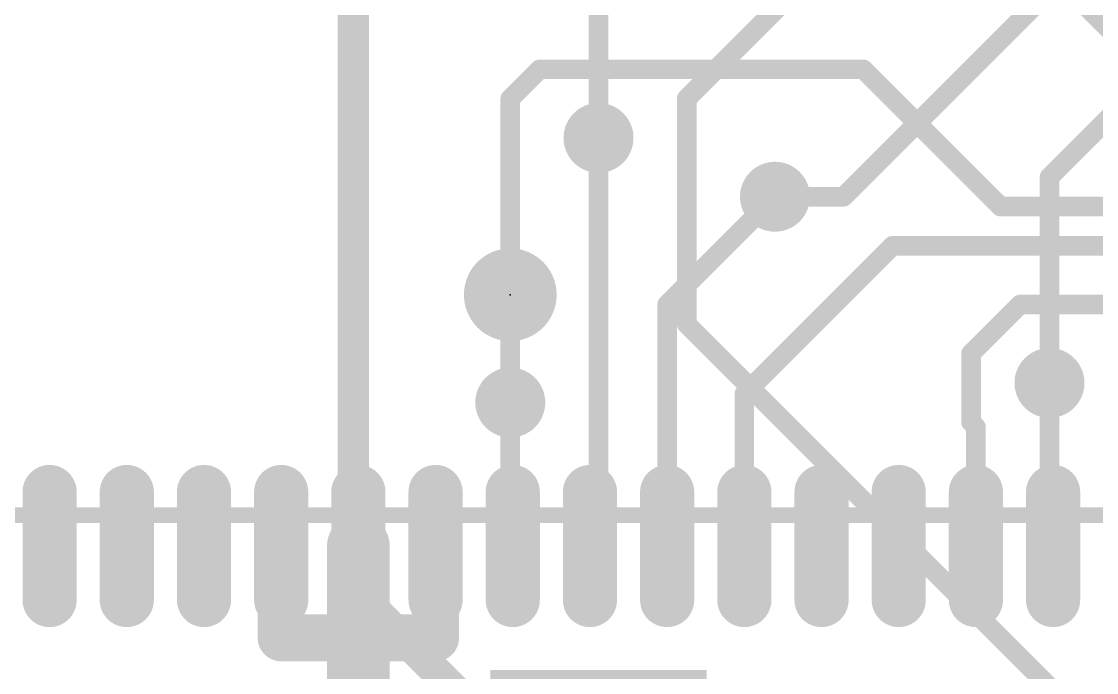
# Model space of a CAD drawing. Extents: x -21.4 to 69.1, y -5.3 to 64.3.
# Drawn here: x 11.83 to 25.76, y 15.81 to 24.24 of the extents above; entities that cross this region are included whole.
import ezdxf

# ---------------------------------------------------------------- set-up
doc = ezdxf.new("R2010")
doc.units = 0
for name, color, linetype in [('1', 12, 'CONTINUOUS'), ('16', 132, 'CONTINUOUS'), ('18', 110, 'CONTINUOUS'), ('24', 53, 'CONTINUOUS'), ('29', 253, 'CONTINUOUS'), ('30', 253, 'CONTINUOUS'), ('51', 253, 'CONTINUOUS')]:
    doc.layers.add(name, color=color, linetype=linetype)

# ---------------------------------------------------------------- blocks, each defined once
blk = doc.blocks.new('RECT')
blk.add_solid([(-0.5, -0.5), (0.5, -0.5), (-0.5, 0.5), (0.5, 0.5)])
blk = doc.blocks.new('PIE')
at = {"const_width": 0.5}
blk.add_lwpolyline([(0, -0.25, 1), (0, 0.25, 1), (0, -0.25)], format="xyb", dxfattribs=at)
blk = doc.blocks.new('RECT320000X96000R100')
at = {"const_width": 0.3}
blk.add_lwpolyline([(0.85, 0), (0.85, 0, 0.4142), (0.7, 0.15), (-0.7, 0.15, 0.4142), (-0.85, 0), (-0.85, 0, 0.4142), (-0.7, -0.15), (0.7, -0.15, 0.4142)], format="xyb", close=True, dxfattribs=at)
blk.add_solid([(-0.7254, -0.0254), (0.7254, -0.0254), (-0.7254, 0.0254), (0.7254, 0.0254)])
blk = doc.blocks.new('RECT336256X112256R100')
at = {"const_width": 0.3508}
blk.add_lwpolyline([(0.8754, 0), (0.8754, 0, 0.4142), (0.7, 0.1754), (-0.7, 0.1754, 0.4142), (-0.8754, 0), (-0.8754, 0, 0.4142), (-0.7, -0.1754), (0.7, -0.1754, 0.4142)], format="xyb", close=True, dxfattribs=at)
blk.add_solid([(-0.7254, -0.0254), (0.7254, -0.0254), (-0.7254, 0.0254), (0.7254, 0.0254)])
blk = doc.blocks.new('ROUNDV')
at = {"const_width": 0.5}
blk.add_lwpolyline([(0, -0.25, 1), (0, 0.25, 1), (0, -0.25)], format="xyb", dxfattribs=at)

msp = doc.modelspace()

# ---------------------------------------------------------------- linework, layer by layer
at = {"layer": '1'}
for points, const_width in [([(8.636, 41.529), (27.32, 22.845)], 0.4064), ([(18.161, 23.241), (18.542, 23.622)], 0.254), ([(18.542, 23.622), (22.733, 23.622)], 0.254), ([(22.733, 23.622), (24.511, 21.844)], 0.254), ([(18.161, 19.304), (18.161, 23.241)], 0.254), ([(19.304, 22.733), (19.304, 17.556)], 0.254), ([(20.193, 20.574), (21.59, 21.971)], 0.254), ([(24.511, 21.844), (28.702, 21.844)], 0.254), ([(23.114, 21.336), (21.193, 19.415)], 0.254), ([(28.448, 21.336), (23.114, 21.336)], 0.254), ([(20.193, 17.445), (20.193, 20.574)], 0.254), ([(24.13, 19.939), (24.765, 20.574)], 0.254), ([(24.765, 20.574), (28.321, 20.574)], 0.254), ([(24.13, 19.05), (24.13, 19.939)], 0.254), ([(25.146, 17.492), (25.146, 19.558)], 0.254), ([(21.193, 19.415), (21.193, 17.445)], 0.254), ([(18.161, 17.413), (18.161, 19.304)], 0.254), ([(24.193, 18.987), (24.13, 19.05)], 0.254), ([(24.193, 17.445), (24.193, 18.987)], 0.254), ([(16.193, 17.445), (16.193, 16.256)], 0.8128), ([(15.193, 17.445), (15.193, 16.256)], 0.6096), ([(17.193, 17.445), (17.193, 16.256)], 0.6096), ([(18.193, 17.445), (18.161, 17.413)], 0.254), ([(19.304, 17.556), (19.193, 17.445)], 0.254), ([(25.193, 17.445), (25.146, 17.492)], 0.254), ([(16.193, 16.256), (16.193, 14.732)], 0.8128), ([(15.193, 16.256), (16.193, 16.256)], 0.6096), ([(17.193, 16.256), (16.193, 16.256)], 0.6096)]:
    msp.add_lwpolyline(points, dxfattribs=dict(at, const_width=const_width))
for points, const_width in [([(18.542, 23.6855, 1), (18.542, 23.5585)], 0.127), ([(18.5869, 23.5771, 1), (18.4971, 23.6669)], 0.127), ([(22.7779, 23.6669, 1), (22.6881, 23.5771)], 0.127), ([(22.733, 23.5585, 1), (22.733, 23.6855)], 0.127), ([(18.2245, 23.241, 1), (18.0975, 23.241)], 0.127), ([(18.1161, 23.2859, 1), (18.2059, 23.1961)], 0.127), ([(19.3675, 22.733, 1), (19.2405, 22.733)], 0.127), ([(21.6349, 21.9261, 1), (21.5451, 22.0159)], 0.127), ([(24.511, 21.9075, 1), (24.511, 21.7805)], 0.127), ([(24.4661, 21.7991, 1), (24.5559, 21.8889)], 0.127), ([(23.114, 21.3995, 1), (23.114, 21.2725)], 0.127), ([(23.1589, 21.2911, 1), (23.0691, 21.3809)], 0.127), ([(20.2565, 20.574, 1), (20.1295, 20.574)], 0.127), ([(20.1481, 20.6189, 1), (20.2379, 20.5291)], 0.127), ([(24.765, 20.6375, 1), (24.765, 20.5105)], 0.127), ([(24.8099, 20.5291, 1), (24.7201, 20.6189)], 0.127), ([(24.1935, 19.939, 1), (24.0665, 19.939)], 0.127), ([(24.0851, 19.9839, 1), (24.1749, 19.8941)], 0.127), ([(25.2095, 19.558, 1), (25.0825, 19.558)], 0.127), ([(21.2565, 19.415, 1), (21.1295, 19.415)], 0.127), ([(21.1481, 19.4599, 1), (21.2379, 19.3701)], 0.127), ([(18.2245, 19.304, 1), (18.0975, 19.304)], 0.127), ([(18.0975, 19.304, 1), (18.2245, 19.304)], 0.127), ([(24.1749, 19.0949, 1), (24.0851, 19.0051)], 0.127), ([(24.0665, 19.05, 1), (24.1935, 19.05)], 0.127), ([(24.2565, 18.987, 1), (24.1295, 18.987)], 0.127), ([(24.1481, 18.9421, 1), (24.2379, 19.0319)], 0.127), ([(16.3962, 17.445, 1), (15.9898, 17.445)], 0.4064), ([(15.3454, 17.445, 1), (15.0406, 17.445)], 0.3048), ([(17.3454, 17.445, 1), (17.0406, 17.445)], 0.3048), ([(18.2379, 17.4001, 1), (18.1481, 17.4899)], 0.127), ([(19.1481, 17.4899, 1), (19.2379, 17.4001)], 0.127), ([(19.2405, 17.556, 1), (19.3675, 17.556)], 0.127), ([(19.3489, 17.5111, 1), (19.2591, 17.6009)], 0.127), ([(25.1909, 17.5369, 1), (25.1011, 17.4471)], 0.127), ([(25.0825, 17.492, 1), (25.2095, 17.492)], 0.127), ([(25.1481, 17.4001, 1), (25.2379, 17.4899)], 0.127), ([(18.1161, 17.4579, 1), (18.2059, 17.3681)], 0.127), ([(18.0975, 17.413, 1), (18.2245, 17.413)], 0.127), ([(20.1295, 17.445, 1), (20.2565, 17.445)], 0.127), ([(21.1295, 17.445, 1), (21.2565, 17.445)], 0.127), ([(24.1295, 17.445, 1), (24.2565, 17.445)], 0.127), ([(16.3962, 16.256, 1), (15.9898, 16.256)], 0.4064), ([(15.193, 16.4084, 1), (15.193, 16.1036)], 0.3048), ([(15.9898, 16.256, 1), (16.3962, 16.256)], 0.4064), ([(16.193, 16.4084, 1), (16.193, 16.1036)], 0.3048), ([(16.193, 16.1036, 1), (16.193, 16.4084)], 0.3048), ([(17.193, 16.1036, 1), (17.193, 16.4084)], 0.3048), ([(15.0406, 16.256, 1), (15.3454, 16.256)], 0.3048), ([(17.0406, 16.256, 1), (17.3454, 16.256)], 0.3048)]:
    msp.add_lwpolyline(points, format="xyb", dxfattribs=dict(at, const_width=const_width))
at = {"layer": '16'}
for points, const_width in [([(16.129, 33.782), (16.129, 16.891)], 0.4064), ([(22.479, 21.971), (29.591, 29.083)], 0.254), ([(25.146, 22.225), (30.607, 27.686)], 0.254), ([(19.304, 27.305), (19.304, 22.733)], 0.254), ([(20.447, 23.241), (24.384, 27.178)], 0.254), ([(20.447, 20.32), (20.447, 23.241)], 0.254), ([(25.146, 19.558), (25.146, 22.225)], 0.254), ([(21.59, 21.971), (22.479, 21.971)], 0.254), ([(18.161, 19.304), (18.161, 20.701)], 0.254), ([(25.908, 14.859), (20.447, 20.32)], 0.254), ([(16.129, 16.891), (19.812, 13.208)], 0.4064)]:
    msp.add_lwpolyline(points, dxfattribs=dict(at, const_width=const_width))
for points, const_width in [([(20.5105, 23.241, 1), (20.3835, 23.241)], 0.127), ([(20.4021, 23.2859, 1), (20.4919, 23.1961)], 0.127), ([(19.2405, 22.733, 1), (19.3675, 22.733)], 0.127), ([(25.2095, 22.225, 1), (25.0825, 22.225)], 0.127), ([(25.1011, 22.2699, 1), (25.1909, 22.1801)], 0.127), ([(21.59, 22.0345, 1), (21.59, 21.9075)], 0.127), ([(22.4341, 22.0159, 1), (22.5239, 21.9261)], 0.127), ([(22.479, 21.9075, 1), (22.479, 22.0345)], 0.127), ([(18.2245, 20.701, 1), (18.0975, 20.701)], 0.127), ([(20.4919, 20.3649, 1), (20.4021, 20.2751)], 0.127), ([(20.3835, 20.32, 1), (20.5105, 20.32)], 0.127), ([(25.0825, 19.558, 1), (25.2095, 19.558)], 0.127), ([(18.0975, 19.304, 1), (18.2245, 19.304)], 0.127), ([(16.0274, 16.891, 1), (16.2306, 16.891)], 0.2032), ([(16.2008, 16.9628, 1), (16.0572, 16.8192)], 0.2032)]:
    msp.add_lwpolyline(points, format="xyb", dxfattribs=dict(at, const_width=const_width))
at = {"layer": '24'}
msp.add_point((18.161, 20.701), dxfattribs=at)
at = {"layer": '51', "const_width": 0.2032}
msp.add_lwpolyline([(8.193, 17.845), (32.193, 17.845)], dxfattribs=at)

# ---------------------------------------------------------------- block references
at = {"layer": '1', "rotation": 90}
for p in [(12.193, 17.445), (13.193, 17.445), (14.193, 17.445), (15.193, 17.445), (16.193, 17.445), (17.193, 17.445), (18.193, 17.445), (19.193, 17.445), (20.193, 17.445), (21.193, 17.445), (22.193, 17.445), (23.193, 17.445), (24.193, 17.445), (25.193, 17.445)]:
    msp.add_blockref('RECT320000X96000R100', p, dxfattribs=at)
at = {"layer": '16', "xscale": 1.1, "yscale": 1.1}
msp.add_blockref('PIE', (18.161, 20.701), dxfattribs=at)
at = {"layer": '18', "xscale": 0.9064, "yscale": 0.9064}
for p in [(19.304, 22.733), (19.304, 22.733), (21.59, 21.971), (21.59, 21.971), (25.146, 19.558), (25.146, 19.558), (18.161, 19.304), (18.161, 19.304)]:
    msp.add_blockref('ROUNDV', p, dxfattribs=at)
at = {"layer": '29', "rotation": 90}
for p in [(12.193, 17.445), (13.193, 17.445), (14.193, 17.445), (15.193, 17.445), (16.193, 17.445), (17.193, 17.445), (18.193, 17.445), (19.193, 17.445), (20.193, 17.445), (21.193, 17.445), (22.193, 17.445), (23.193, 17.445), (24.193, 17.445), (25.193, 17.445)]:
    msp.add_blockref('RECT336256X112256R100', p, dxfattribs=at)
at = {"layer": '29', "xscale": 1.7016, "yscale": 2.8016, "rotation": 270}
msp.add_blockref('RECT', (19.304, 14.989), dxfattribs=at)
at = {"layer": '30', "xscale": 1.2016, "yscale": 1.2016}
msp.add_blockref('PIE', (18.161, 20.701), dxfattribs=at)

doc.saveas('drawing.dxf')
